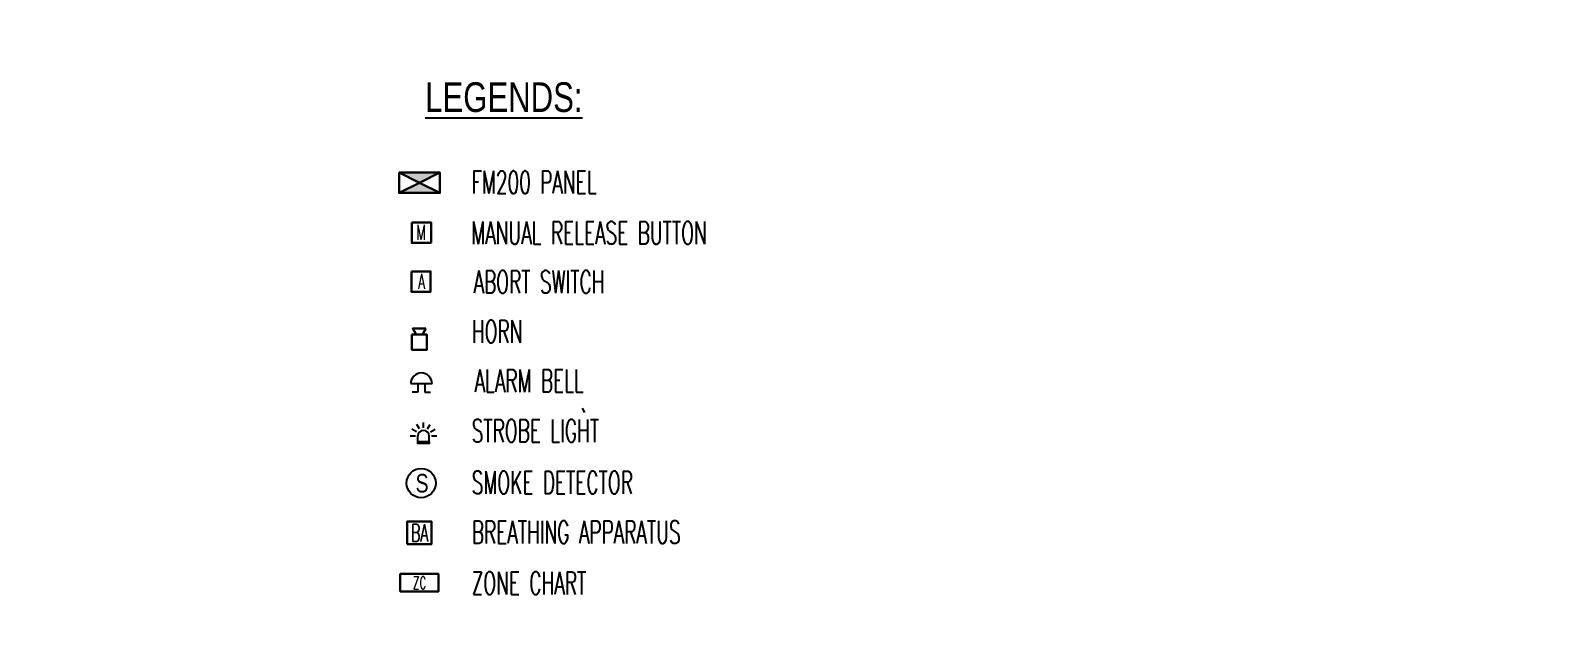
# Model space of a CAD drawing. Header units: millimetres. Extents: x -20146070 to 165023, y -3349561 to 35447.
# Drawn here: x -171070 to -144350, y -21762 to -11424 of the extents above; entities that cross this region are included whole.
import ezdxf
from ezdxf import colors
from ezdxf.entities.mleader import LeaderData, LeaderLine
from ezdxf.enums import TextEntityAlignment as Align
from ezdxf.math import Vec2, Vec3

# ---------------------------------------------------------------- set-up
doc = ezdxf.new("R2010")
doc.units = ezdxf.units.MM
doc.header["$LTSCALE"] = 50
doc.linetypes.add('CONTINOUS', pattern=[0])
for name, color, linetype in [('BLK_2 - 1ST_2ND_STOREY_PLAN$0$1599_DB_A_BLK2_HQ_R21- LINKVIEW_BLK2_1ST STOREY Toilet JOH$0$A-_WALL----_H-1', 8, 'Continuous'), ('BLK_2 - 1ST_2ND_STOREY_PLAN$0$1599_DB_A_BLK2_HQ_R21- LINKVIEW_BLK2_1ST STOREY Toilet JOH$0$A-_WALL----_H-2', 8, 'Continuous'), ('M_FIREALAM-_E-', 10, 'Continuous'), ('NW_GRID LINE', 8, 'Continuous')]:
    doc.layers.add(name, color=color, linetype=linetype)
for name, color, linetype, lineweight in [('M-_FIRE----_E-', 1, 'Continuous', 30), ('M-_FIREALAM_T-', 1, 'Continuous', 20), ('M-_FIREHEAT_E-', 1, 'Continuous', 30)]:
    doc.layers.add(name, color=color, linetype=linetype, lineweight=lineweight)
doc.styles.add('RomanS', font='romans__.ttf', dxfattribs={"width": 0.75, "height": 40})
doc.styles.add('simplex', font='simplex.shx', dxfattribs={"width": 0.6})
pattern_1 = [(0, (-310623.2, -42727.71), (1016, 254), [83.82, -678.18, 83.82, -678.18, -4064]), (0, (-310623.2, -42727.71), (1016, 254), [-1524, 83.82, -1440.18, 83.82, -678.18, -1778]), (0, (-310623.2, -42727.71), (1016, 254), [-3810, 83.82, -424.18, 83.82, -1186.18]), (120, (-310242.2, -42600.71), (-727.9705, 752.8818), [83.82, -678.18, 83.82, -678.18, -4064]), (120, (-310242.2, -42600.71), (-727.9705, 752.8818), [-1524, 83.82, -1440.18, 83.82, -678.18, -1778]), (120, (-310242.2, -42600.71), (-727.9705, 752.8818), [-3810, 83.82, -424.18, 83.82, -1186.18]), (240, (-310115.2, -42092.71), (-288.0295, -1006.8818), [83.82, -678.18, 83.82, -678.18, -4064]), (240, (-310115.2, -42092.71), (-288.0295, -1006.8818), [-1524, 83.82, -1440.18, 83.82, -678.18, -1778]), (240, (-310115.2, -42092.71), (-288.0295, -1006.8818), [-3810, 83.82, -424.18, 83.82, -1186.18])]

# ---------------------------------------------------------------- blocks, each defined once
blk = doc.blocks.new('fire0535')
at = {"linetype": 'Continuous', "lineweight": -2}
h = blk.add_hatch(color=0, dxfattribs=at)
h.paths.add_polyline_path([(-420, 90), (-240, 0), (-60, 90)])
h.paths.add_polyline_path([(-420, -90), (-240, 0), (-60, -90)])
at = {"color": 0, "linetype": 'Continuous', "lineweight": -2}
blk.add_lwpolyline([(-420, 90), (-60, 90), (-60, -90), (-420, -90)], close=True, dxfattribs=at)
for points in [[(-420, 90), (-240, 0), (-60, 90), (-420, 90)], [(-420, -90), (-240, 0), (-60, -90), (-420, -90)]]:
    blk.add_lwpolyline(points, dxfattribs=at)
blk = doc.blocks.new('fire0536')
at = {"color": 0, "linetype": 'Continuous', "lineweight": -2}
blk.add_lwpolyline([(-80, 91), (91, 92), (91, -88), (-80, -89)], close=True, dxfattribs=at)
at = {"color": 7, "linetype": 'Continuous', "lineweight": 18, "style": 'simplex', "width": 0.6}
blk.add_text('M', height=135, dxfattribs=at).set_placement((2, -63), align=Align.CENTER)
blk = doc.blocks.new('fire0536_1')
at = {"linetype": 'Continuous', "lineweight": -2}
blk.add_lwpolyline([(-91, -26), (79, -26), (79, -206), (-91, -206)], close=True, dxfattribs=at)
at = {"color": 7, "linetype": 'Continuous', "lineweight": 18, "style": 'simplex', "width": 0.6}
blk.add_text('A', height=135, dxfattribs=at).set_placement((-2, -181), align=Align.CENTER)
blk = doc.blocks.new('fire0534')
at = {"color": 0, "linetype": 'Continuous', "lineweight": -2}
blk.add_lwpolyline([(-69, -205), (66, -205), (66, -340), (-69, -340)], close=True, dxfattribs=at)
for points in [[(-30, -205), (-60, -152), (57, -152)], [(57, -152), (26, -205)]]:
    blk.add_lwpolyline(points, dxfattribs=at)
blk = doc.blocks.new('BA')
at = {"color": 0, "linetype": 'Continuous', "lineweight": -2}
blk.add_lwpolyline([(-247, -204), (182, -204), (182, 201), (-247, 201)], close=True, dxfattribs=at)
at = {"color": 7, "lineweight": 18, "style": 'simplex', "width": 0.6}
blk.add_text('BA', height=303.8, dxfattribs=at).set_placement((-25, -2), align=Align.MIDDLE)
blk = doc.blocks.new('ZC')
at = {"color": 0, "linetype": 'Continuous', "lineweight": -2}
blk.add_lwpolyline([(-389, -162), (286, -162), (286, 151), (-389, 151)], close=True, dxfattribs=at)
at = {"color": 7, "linetype": 'Continuous', "lineweight": 18, "style": 'simplex', "width": 0.6}
blk.add_text('ZC', height=225, dxfattribs=at).set_placement((-46, -119), align=Align.CENTER)
blk = doc.blocks.new('STROBE')
at = {"layer": 'M_FIREALAM-_E-'}
for p, q in [((-123, -4), (-204, 42)), ((-71, 48), (-118, 129)), ((0, 67), (0, 160)), ((71, 48), (118, 129)), ((123, -4), (204, 42)), ((-236, -76), (-142, -76)), ((-100, -173), (-100, -76)), ((100, -173), (100, -76)), ((142, -76), (236, -76))]:
    blk.add_line(p, q, dxfattribs=at)
blk.add_lwpolyline([(-100, -173), (100, -173), (100, -209), (-100, -209)], close=True, dxfattribs=at)
blk.add_arc((0, -76), 99.6, 0, 180, dxfattribs=at)
blk = doc.blocks.new('BELL')
at = {"layer": 'M_FIREALAM-_E-'}
for p, q in [((-189, 0), (189, 0)), ((-64, 0), (-64, -150)), ((64, 0), (64, -150)), ((-64, -150), (-164, -150)), ((64, -150), (164, -150))]:
    blk.add_line(p, q, dxfattribs=at)
blk.add_arc((0, 0), 189, 0, 180, dxfattribs=at)
blk = doc.blocks.new('BLK_2 - 1ST_2ND_STOREY_PLAN')
at = {"layer": 'BLK_2 - 1ST_2ND_STOREY_PLAN$0$1599_DB_A_BLK2_HQ_R21- LINKVIEW_BLK2_1ST STOREY Toilet JOH$0$A-_WALL----_H-1'}
h = blk.add_hatch(dxfattribs=at)
h.set_pattern_fill('FP_2', color=256, style=0, pattern_type=2)
h.set_pattern_definition(pattern_1)
h.paths.add_polyline_path([(-303427, -60927), (-303427, -60865), (-303452, -60865), (-303452, -60827), (-303527, -60827), (-303527, -60927)], flags=0)
at = {"layer": 'BLK_2 - 1ST_2ND_STOREY_PLAN$0$1599_DB_A_BLK2_HQ_R21- LINKVIEW_BLK2_1ST STOREY Toilet JOH$0$A-_WALL----_H-2'}
h = blk.add_hatch(dxfattribs=at)
h.set_pattern_fill('FP_2', color=256, style=0, pattern_type=2)
h.set_pattern_definition(pattern_1)
h.paths.add_polyline_path([(-304352, -60052), (-304352, -59952), (-304452, -59952), (-304452, -60052)], flags=0)
h = blk.add_hatch(dxfattribs=at)
h.set_pattern_fill('FP_2', color=256, style=0, pattern_type=2)
h.set_pattern_definition(pattern_1)
h.paths.add_polyline_path([(-302152, -62362), (-302152, -62262), (-302252, -62262), (-302252, -62362), (-302202, -62362)], flags=0)
blk = doc.blocks.new('SMOKE')
at = {"color": 1}
blk.add_circle((10040707, 1663043), 202, dxfattribs=at)
at = {"color": 7, "linetype": 'CONTINOUS'}
ml = blk.add_multileader_mtext('Standard', dxfattribs=at)
ml.set_content('{\\fArial|b0|i0|c0|p34;S}', color=7, style='RomanS')
ml.set_leader_properties(color=10)
ml.build(insert=Vec2(0, 0))
ml.multileader.update_dxf_attribs({"dogleg_length": 3.34, "arrow_head_size": 171, "scale": 50})
ctx = ml.context
ctx.base_point, ctx.scale, ctx.char_height, ctx.arrow_head_size, ctx.landing_gap_size, ctx.plane_origin = Vec3(10040459, 1663039), 50, 256.67, 171, 171, Vec3(10036247, 1658323)
notes = []
notes.append((ctx, [(0, (0, 0, 0), (0, 0), (1, 0), 1, [])]))
ctx.mtext.insert, ctx.mtext.flow_direction = Vec3(10040630, 1663170), 5
for ctx, leaders in notes:
    for number, flags, end, landing, length, lines in leaders:
        leader = LeaderData()
        leader.index, (leader.has_last_leader_line, leader.has_dogleg_vector, leader.attachment_direction) = number, flags
        leader.last_leader_point, leader.dogleg_vector, leader.dogleg_length = Vec3(end), Vec3(landing), length
        for number, points, colour, breaks in lines:
            line = LeaderLine()
            line.index, line.vertices, line.color, line.breaks = number, Vec3.list(points), colors.encode_raw_color(colour), breaks
            leader.lines.append(line)
        ctx.leaders.append(leader)

msp = doc.modelspace()

# ---------------------------------------------------------------- block references
at = {"layer": 'M-_FIRE----_E-', "xscale": 2, "yscale": 2, "zscale": 2}
for name, p in [('fire0535', (-163709.3, -14122.3)), ('fire0536', (-164166.8, -15007.5)), ('fire0536_1', (-164149.6, -15638.1)), ('fire0534', (-164189.3, -16396))]:
    msp.add_blockref(name, p, dxfattribs=at)
at = {"layer": 'M-_FIRE----_E-'}
msp.add_blockref('BA', (-164159.2, -20311.7), dxfattribs=at)
at = {"layer": 'M-_FIREHEAT_E-'}
msp.add_blockref('ZC', (-164141.4, -21190.8), dxfattribs=at)
at = {"layer": 'M_FIREALAM-_E-'}
for p, xscale, yscale, zscale in [((-12842896.3, -2136319.2), 1.28, 1.28, 1.28), ((-12837356.5, -2137100.4), 1.28, 1.28, 1.28), ((-12842882.2, -2139119.2), 1.28, 1.28, 1.28), ((-12837356.5, -2141062.9), 1.28, 1.28, 1.28), ((-12844197.6, -2141531.7), 1.28, 1.28, 1.28), ((-12841946.4, -2141531.7), 1.28, 1.28, 1.28), ((-10273997.7, -1718610.1), 1.024, 1.024, 1.024), ((-10272498.3, -1718640.4), 1.024, 1.024, 1.024), ((-13016264.7, -2148128.1), 1.28, 1.28, 1.28)]:
    msp.add_blockref('SMOKE', p, dxfattribs=dict(at, xscale=xscale, yscale=yscale, zscale=zscale))
for name, p in [('BELL', (-164155.8, -17674.2)), ('STROBE', (-164117.8, -18523.8))]:
    msp.add_blockref(name, p, dxfattribs=at)

# ---------------------------------------------------------------- texts
at = {"layer": 'M-_FIREALAM_T-', "color": 0, "style": 'simplex', "width": 0.6}
for s, p in [('FM200 PANEL', (-163269.9, -14312.3)), ('MANUAL RELEASE BUTTON', (-163275.9, -15208.7)), ('ABORT SWITCH', (-163233.5, -16075.8)), ('HORN', (-163263.9, -16953)), ('ALARM BELL', (-163217.3, -17822.1)), ('STROBE LIGHT ', (-163266.5, -18706.4)), ('SMOKE DETECTOR', (-163265.8, -19623.3)), ('BREATHING APPARATUS', (-163265.8, -20501.4)), ('ZONE CHART', (-163267, -21401))]:
    msp.add_text(s, height=400, dxfattribs=at).set_placement(p)

# ---------------------------------------------------------------- next in the draw order: leaders
at = {"layer": 'M_FIREALAM-_E-', "lineweight": 20}
ml = msp.add_multileader_mtext('Standard', dxfattribs=at)
ml.set_content('{\\fArial|b0|i0|c0|p34;\\L\\C7;LEGENDS:}', color=10, style='RomanS')
ml.set_leader_properties(color=12)
ml.build(insert=Vec2(0, 0))
ml.multileader.update_dxf_attribs({"dogleg_length": 9.41, "arrow_head_size": 337.5, "scale": 75})
ctx = ml.context
ctx.base_point, ctx.scale, ctx.char_height, ctx.arrow_head_size, ctx.landing_gap_size, ctx.plane_origin = Vec3(-164313.4, -12659.2), 75, 525, 337.5, 225, Vec3(-165317.8, -15231.4)
notes = []
notes.append((ctx, [(0, (0, 0, 0), (0, 0), (1, 0), 1, [])]))
ctx.mtext.insert, ctx.mtext.width, ctx.mtext.defined_height, ctx.mtext.line_spacing_style, ctx.mtext.flow_direction = Vec3(-164088.4, -12344.2), 2889.802, 1558.4, 2, 5
ctx.mtext.has_bg_fill, ctx.mtext.bg_color, ctx.mtext.bg_scale_factor, ctx.mtext.bg_transparency, ctx.mtext.use_window_bg_color = 1, -1073741824, 1.5, 0, 1
for ctx, leaders in notes:
    for number, flags, end, landing, length, lines in leaders:
        leader = LeaderData()
        leader.index, (leader.has_last_leader_line, leader.has_dogleg_vector, leader.attachment_direction) = number, flags
        leader.last_leader_point, leader.dogleg_vector, leader.dogleg_length = Vec3(end), Vec3(landing), length
        for number, points, colour, breaks in lines:
            line = LeaderLine()
            line.index, line.vertices, line.color, line.breaks = number, Vec3.list(points), colors.encode_raw_color(colour), breaks
            leader.lines.append(line)
        ctx.leaders.append(leader)

# ---------------------------------------------------------------- next in the draw order: block references
at = {"layer": 'NW_GRID LINE'}
msp.add_blockref('BLK_2 - 1ST_2ND_STOREY_PLAN', (142172.9, 42727.7), dxfattribs=at)

doc.saveas('drawing.dxf')
